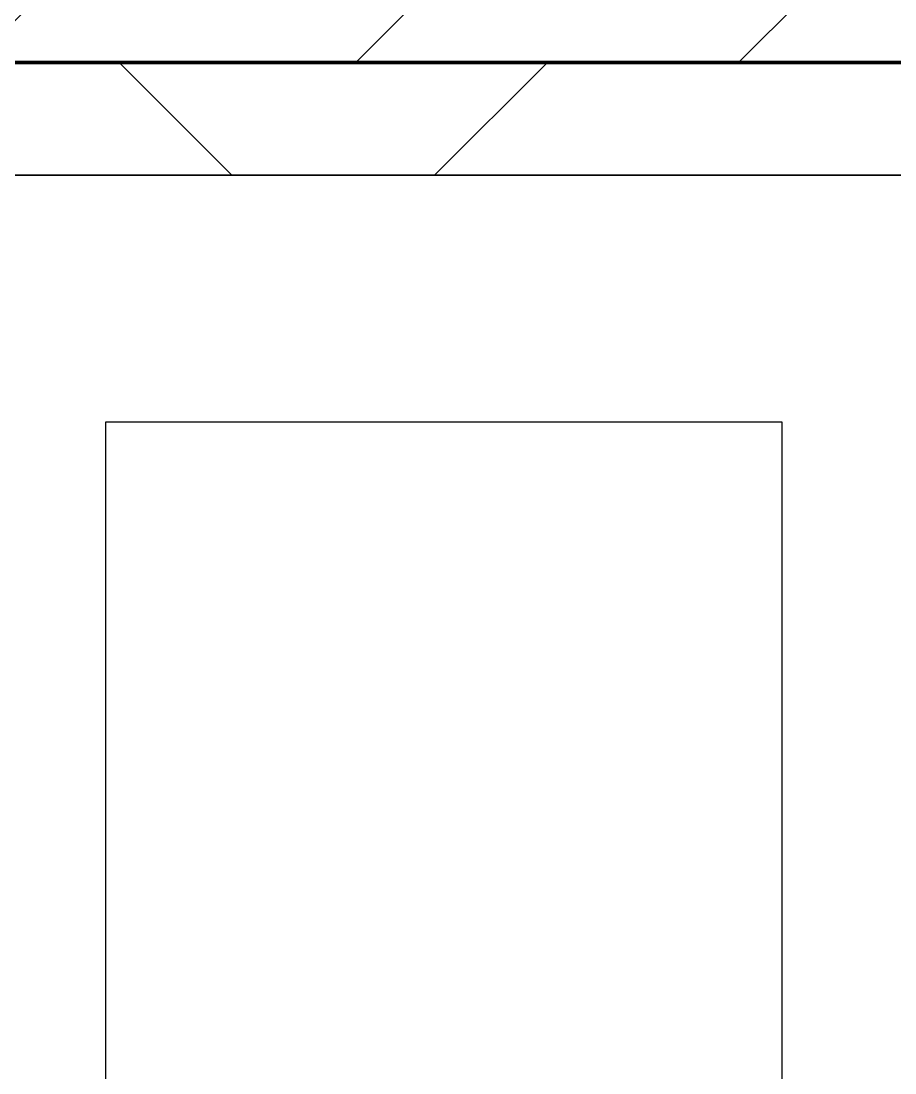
# Model space of a CAD drawing. Header units: millimetres. Extents: x -794868 to -715506, y -16735 to 22434.
# Drawn here: x -738569.8 to -738182.3, y 7495.9 to 7962.3 of the extents above; entities that cross this region are included whole.
import ezdxf
from ezdxf.xclip import XClip

# ---------------------------------------------------------------- set-up
doc = ezdxf.new("R2010")
doc.units = ezdxf.units.MM
doc.header["$XCLIPFRAME"] = 0
doc.layers.add('000 - WIPEOUT', color=250, linetype='Continuous')
doc.layers.add('A11_ALU.SOLID SHEET', color=2, linetype='Continuous')
for name, color, linetype, lineweight in [('A-GLAZ-CURT', 2, 'Continuous', 9), ('A-WALL', 5, 'Continuous', 35), ('A-WALL-FNSH', 2, 'Continuous', 35), ('A-WALL-PATT', 1, 'Continuous', 35)]:
    doc.layers.add(name, color=color, linetype=linetype, lineweight=lineweight)

# ---------------------------------------------------------------- blocks, each defined once
blk = doc.blocks.new('PPLS-PP19_Custom Tile Pattern - Custom Tile Pattern-V62-4262-01 ENLARGED UPPER PLATFORM LEVEL - REFLECTED CEILING PLAN - SHEET 3')
at = {"layer": 'A-GLAZ-CURT'}
for p, q in [((-300, 0), (300, 0)), ((300, 0), (-300, 0)), ((195.99, 0), (213.31, 0)), ((213.31, 0), (195.99, 0)), ((230.06, 0), (300, 0)), ((-300, -50), (300, -50)), ((300, -50), (-300, -50))]:
    blk.add_line(p, q, dxfattribs=at)
for points, knots in [([(103.09, 0), (101.08, 0), (86.31, 0), (63.34, 0), (35.84, 0), (13.15, 0), (5.53, 0), (1.8, 0)], [-375.435014, -375.435014, -375.435014, -375.435014, -369.147452, -330.153101, -307.516438, -285.83788, -250.29001, -250.29001, -250.29001, -250.29001]), ([(136.44, 0), (121.66, 0), (86.93, 0), (51.16, 0), (31.18, 0)], [-106.750556, -106.750556, -106.750556, -106.750556, -59.610984, 0, 0, 0, 0]), ([(168.37, 0), (167.68, 0), (162.47, 0), (147.02, 0), (109.77, 0), (76.86, 0), (57.82, 0), (46.51, 0), (41.18, 0), (36.02, 0), (35.54, 0), (35.54, 0)], [-543.375029, -543.375029, -543.375029, -543.375029, -530.793311, -458.593899, -401.860199, -357.622665, -341.267687, -334.000314, -326.15566, -319.318397, -317.489778, -317.489778, -317.489778, -317.489778]), ([(68.69, 0), (75.89, 0), (98.15, 0), (124.45, 0), (132.42, 0), (134.6, 0)], [-276.572996, -276.572996, -276.572996, -276.572996, -249.500363, -194.761443, -152.241002, -152.241002, -152.241002, -152.241002]), ([(69.75, 0), (74.79, 0), (97.88, 0), (120.63, 0), (138.28, 0), (138.53, 0)], [-361.643964, -361.643964, -361.643964, -361.643964, -346.313304, -291.370682, -290.5735, -290.5735, -290.5735, -290.5735]), ([(114.39, 0), (114.2, 0), (112.08, 0), (105.42, 0), (92.38, 0), (85.59, 0), (76.14, 0), (71.04, 0), (69.84, 0)], [-8148.58938, -8148.58938, -8148.58938, -8148.58938, -8105.191388, -7723.759874, -7531.75727, -7135.649961, -6924.452779, -6861.970004, -6861.970004, -6861.970004, -6861.970004]), ([(69.85, 0), (80.82, 0), (101.09, 0), (116.36, 0), (128.63, 0), (128.95, 0)], [-95.855748, -95.855748, -95.855748, -95.855748, -63.759246, -39.050993, -35.895543, -35.895543, -35.895543, -35.895543]), ([(94.4, 0), (94.4, 0), (94.64, 0), (99.11, 0), (108.97, 0), (120.79, 0), (139.94, 0), (163.31, 0), (185.23, 0), (193.62, 0), (194.69, 0), (194.79, 0)], [-2348.345796, -2348.345796, -2348.345796, -2348.345796, -2310.419338, -2233.599744, -2052.234781, -1843.028543, -1530.39897, -1095.004608, -529.74427, -295.064701, -265.121568, -265.121568, -265.121568, -265.121568]), ([(129.02, 0), (129.02, 0), (124.41, 0), (122.35, 0), (114.96, 0), (108.04, 0), (103.09, 0)], [-35.386604, -35.386604, -35.386604, -35.386604, -31.430235, -22.807238, -15.488593, 0, 0, 0, 0]), ([(157.9, 0), (156.77, 0), (151.67, 0), (143.29, 0), (134.04, 0), (126.24, 0), (118.6, 0), (114.23, 0), (111.98, 0), (105.66, 0), (105.23, 0), (105.23, 0)], [-10292.955006, -10292.955006, -10292.955006, -10292.955006, -10098.273015, -9847.788484, -9677.714971, -9567.007022, -9453.21225, -9220.200448, -9012.77275, -8966.157302, -8929.495943, -8929.495943, -8929.495943, -8929.495943]), ([(105.26, 0), (105.52, 0), (111.01, 0), (112.65, 0), (113.59, 0)], [-8920.561005, -8920.561005, -8920.561005, -8920.561005, -8814.835624, -8577.462505, -8577.462505, -8577.462505, -8577.462505]), ([(128.58, 0), (128.8, 0), (130.08, 0), (133.89, 0), (136.42, 0)], [-633.326174, -633.326174, -633.326174, -633.326174, -627.736123, -619.759238, -619.759238, -619.759238, -619.759238]), ([(135.63, 0), (134.73, 0), (132.69, 0), (129.87, 0), (129.11, 0)], [-662.990008, -662.990008, -662.990008, -662.990008, -651.020627, -640.742133, -640.742133, -640.742133, -640.742133]), ([(137.65, 0), (143.01, 0), (152.78, 0), (161.24, 0), (162.19, 0), (162.75, 0)], [-618.494257, -618.494257, -618.494257, -618.494257, -602.094757, -592.980799, -581.414464, -581.414464, -581.414464, -581.414464]), ([(193.8, 0), (193.33, 0), (190.11, 0), (183.13, 0), (171, 0), (161.95, 0), (161.28, 0), (158.35, 0), (157.85, 0), (157.77, 0)], [-11665.349007, -11665.349007, -11665.349007, -11665.349007, -11565.880756, -11105.624034, -10839.086983, -10768.332124, -10666.779182, -10580.760289, -10550.278881, -10550.278881, -10550.278881, -10550.278881]), ([(300, 0), (286.53, 0), (254.22, 0), (207.11, 0), (177.41, 0), (159.34, 0), (158.33, 0), (158.3, 0)], [-285.253232, -285.253232, -285.253232, -285.253232, -244.693688, -187.987675, -143.776725, -129.632772, -123.352749, -123.352749, -123.352749, -123.352749]), ([(159.07, 0), (159.13, 0), (160.84, 0), (165.21, 0), (174.15, 0), (185.98, 0), (208.82, 0), (219.42, 0), (230.06, 0)], [-115.643202, -115.643202, -115.643202, -115.643202, -114.681583, -87.660824, -65.295536, -41.623857, -24.459831, 0, 0, 0, 0]), ([(162.75, 0), (165.4, 0), (170.91, 0), (172.61, 0), (172.61, 0)], [-111.264224, -111.264224, -111.264224, -111.264224, -56.742688, -19.085662, -19.085662, -19.085662, -19.085662]), ([(247.1, 0), (246.76, 0), (245.04, 0), (238.34, 0), (226.56, 0), (221.1, 0), (200.27, 0), (182.99, 0), (174.27, 0), (169.67, 0), (168.99, 0)], [-9649.085549, -9649.085549, -9649.085549, -9649.085549, -9581.591397, -9406.094246, -9221.510254, -9016.44624, -8717.832359, -8253.978395, -8152.463617, -8069.855175, -8069.855175, -8069.855175, -8069.855175]), ([(215.22, 0), (214.62, 0), (210.55, 0), (203.98, 0), (187.54, 0), (175.3, 0), (169.49, 0)], [-203.825446, -203.825446, -203.825446, -203.825446, -198.527383, -184.406837, -162.427601, -142.916156, -142.916156, -142.916156, -142.916156]), ([(171.51, 0), (176.48, 0), (193.23, 0), (201.73, 0), (208.81, 0), (213.9, 0), (241.96, 0), (262.08, 0), (271.37, 0), (272.35, 0)], [-7971.819559, -7971.819559, -7971.819559, -7971.819559, -7784.112253, -7606.717214, -7289.299508, -7042.621073, -6582.165592, -6068.460911, -6005.88006, -6005.88006, -6005.88006, -6005.88006]), ([(172.07, 0), (177.66, 0), (187.87, 0), (201.08, 0), (207.47, 0), (213.96, 0), (215.11, 0)], [-255.364076, -255.364076, -255.364076, -255.364076, -237.955587, -223.92608, -215.862851, -208.75215, -208.75215, -208.75215, -208.75215]), ([(272.33, 0), (269.67, 0), (252.85, 0), (230.43, 0), (219.94, 0), (219.02, 0)], [-12044.300709, -12044.300709, -12044.300709, -12044.300709, -11905.454923, -11162.864862, -10856.732305, -10856.732305, -10856.732305, -10856.732305]), ([(219.9, 0), (220.86, 0), (227.84, 0), (242.06, 0), (246.54, 0), (246.96, 0)], [-10670.940496, -10670.940496, -10670.940496, -10670.940496, -10511.382485, -9925.173265, -9834.877357, -9834.877357, -9834.877357, -9834.877357]), ([(273.04, 0), (276.56, 0), (282.69, 0), (291.71, 0), (296.52, 0), (297.86, 0), (298.09, 0)], [-5991.415244, -5991.415244, -5991.415244, -5991.415244, -5766.029927, -5566.724884, -5280.360606, -5199.253518, -5199.253518, -5199.253518, -5199.253518]), ([(284.76, 0), (284.76, 0), (285.09, 0), (287.47, 0), (293.59, 0), (297.76, 0), (300, 0)], [-4110.630118, -4110.630118, -4110.630118, -4110.630118, -4053.389046, -3959.664717, -3862.421465, -3746.95702, -3746.95702, -3746.95702, -3746.95702]), ([(297.38, 0), (295.84, 0), (291.62, 0), (285.38, 0), (284.87, 0)], [-4803.172655, -4803.172655, -4803.172655, -4803.172655, -4358.271401, -4143.037883, -4143.037883, -4143.037883, -4143.037883])]:
    blk.add_open_spline(points, degree=3, knots=knots, dxfattribs=at)
for points in [[(168.74, 0), (168.74, 0), (169.81, 0), (171.51, 0)], [(195.11, 0), (194.91, 0), (194.44, 0), (193.8, 0)], [(300, 0), (291.23, 0), (282.35, 0), (273.48, 0)]]:
    blk.add_open_spline(points, degree=3, dxfattribs=at)
blk = doc.blocks.new('PPLS-PP19_Custom Tile Pattern - Custom Tile Pattern-V63-4262-01 ENLARGED UPPER PLATFORM LEVEL - REFLECTED CEILING PLAN - SHEET 3')
at = {"layer": 'A-GLAZ-CURT'}
for p, q in [((-300, 0), (300, 0)), ((300, 0), (-300, 0)), ((-293.07, 0), (-275.75, 0)), ((-275.75, 0), (-293.07, 0)), ((-222.32, 0), (-205, 0)), ((-205, 0), (-222.32, 0)), ((-300, -50), (300, -50)), ((300, -50), (-300, -50))]:
    blk.add_line(p, q, dxfattribs=at)
at = {"layer": 'A-GLAZ-CURT', "flags": 128}
for points in [[(-300, 0), (-291.56, 0), (-283.3, 0), (-275.2, 0), (-267.26, 0), (-259.45, 0), (-251.77, 0), (-244.2, 0), (-236.74, 0), (-229.36, 0), (-222.06, 0), (-214.83, 0), (-207.71, 0), (-200.76, 0), (-194.02, 0), (-187.54, 0), (-181.38, 0), (-175.58, 0), (-170.25, 0), (-165.64, 0), (-162.01, 0), (-159.53, 0), (-157.46, 0), (-154.52, 0), (-149.42, 0), (-141.84, 0), (-132.81, 0), (-126.08, 0)], [(-125.17, 0), (-128.55, 0), (-134.16, 0), (-140.03, 0), (-145.5, 0), (-150.63, 0), (-155.53, 0), (-160.27, 0), (-164.95, 0), (-169.65, 0), (-174.47, 0), (-179.49, 0), (-184.81, 0), (-190.44, 0), (-196.37, 0), (-202.58, 0), (-209.04, 0), (-215.73, 0), (-222.63, 0), (-229.72, 0), (-236.97, 0), (-244.39, 0), (-251.96, 0), (-259.67, 0), (-267.51, 0), (-275.48, 0), (-283.55, 0), (-291.73, 0), (-300, 0)]]:
    blk.add_lwpolyline(points, dxfattribs=at)
at = {"layer": 'A-GLAZ-CURT'}
for points, knots in [([(-300, 0), (-284.65, 0), (-243.99, 0), (-210.82, 0), (-192.01, 0)], [-5323.127839, -5323.127839, -5323.127839, -5323.127839, -4502.809032, -3105.157906, -3105.157906, -3105.157906, -3105.157906]), ([(-191.92, 0), (-199.11, 0), (-226.87, 0), (-262.56, 0), (-294.48, 0), (-300, 0)], [-15643.643896, -15643.643896, -15643.643896, -15643.643896, -15131.813646, -13729.592194, -13439.944408, -13439.944408, -13439.944408, -13439.944408]), ([(-137.88, 0), (-140.56, 0), (-147.66, 0), (-147.69, 0), (-158.72, 0), (-174.02, 0), (-185.59, 0), (-209.77, 0), (-232.01, 0), (-255.22, 0), (-262.59, 0), (-264.9, 0), (-265.4, 0)], [-3187.727384, -3187.727384, -3187.727384, -3187.727384, -2919.378265, -2477.344047, -2237.412286, -2029.680487, -1755.085331, -1400.429864, -858.079193, -543.655514, -208.940337, 0, 0, 0, 0]), ([(-258.6, 0), (-257.91, 0), (-254.26, 0), (-241.25, 0), (-225.99, 0), (-213.1, 0), (-202.25, 0), (-195.57, 0), (-191.92, 0)], [-5722.54675, -5722.54675, -5722.54675, -5722.54675, -5657.471696, -5413.335975, -5017.494783, -4832.723979, -4666.091899, -4456.316386, -4456.316386, -4456.316386, -4456.316386]), ([(-133.82, 0), (-135.51, 0), (-137.8, 0), (-149.31, 0), (-162.01, 0), (-177.91, 0), (-199.46, 0), (-216.65, 0), (-231.26, 0), (-233.46, 0), (-234, 0)], [-2731.647847, -2731.647847, -2731.647847, -2731.647847, -2418.507304, -2308.929706, -2113.765672, -1763.376603, -1422.553702, -978.033455, -846.069444, -682.911962, -682.911962, -682.911962, -682.911962]), ([(-233.49, 0), (-233.44, 0), (-232.38, 0), (-230.74, 0), (-225.3, 0), (-223.63, 0)], [-455.274641, -455.274641, -455.274641, -455.274641, -440.605512, -119.536984, 0, 0, 0, 0]), ([(-223.63, 0), (-219.39, 0), (-208.31, 0), (-197.55, 0), (-192, 0)], [-5463.295695, -5463.295695, -5463.295695, -5463.295695, -5161.076232, -4856.26284, -4856.26284, -4856.26284, -4856.26284]), ([(-191.92, 0), (-186.51, 0), (-160.54, 0), (-138.31, 0), (-124.91, 0)], [-3103.011418, -3103.011418, -3103.011418, -3103.011418, -2700.551212, -1108.984966, -1108.984966, -1108.984966, -1108.984966]), ([(-191.92, 0), (-189.82, 0), (-182.66, 0), (-169.02, 0), (-152.12, 0), (-136.84, 0), (-128.08, 0), (-125.44, 0), (-124.73, 0)], [-4854.826723, -4854.826723, -4854.826723, -4854.826723, -4739.070012, -4465.409639, -4149.119819, -3839.893365, -3647.167523, -3541.024987, -3541.024987, -3541.024987, -3541.024987]), ([(-191.86, 0), (-190.03, 0), (-182.21, 0), (-171.77, 0), (-158.7, 0), (-157.22, 0)], [-4455.137067, -4455.137067, -4455.137067, -4455.137067, -4349.945572, -4000.813434, -3840.635403, -3840.635403, -3840.635403, -3840.635403]), ([(-72.93, 0), (-75.51, 0), (-91.45, 0), (-128.78, 0), (-170.33, 0), (-190.91, 0)], [-19442.345229, -19442.345229, -19442.345229, -19442.345229, -18935.241197, -17136.203329, -15667.613966, -15667.613966, -15667.613966, -15667.613966]), ([(-152.35, 0), (-151.03, 0), (-147.71, 0), (-143.57, 0), (-138.62, 0)], [-3494.978217, -3494.978217, -3494.978217, -3494.978217, -3371.022232, -3227.460399, -3227.460399, -3227.460399, -3227.460399]), ([(-124, 0), (-125.13, 0), (-128.68, 0), (-136.96, 0), (-147.46, 0), (-150.03, 0), (-150.57, 0)], [-5794.509302, -5794.509302, -5794.509302, -5794.509302, -5700.061948, -5508.838257, -5298.784692, -5196.16478, -5196.16478, -5196.16478, -5196.16478]), ([(-150.34, 0), (-150.07, 0), (-147.75, 0), (-142.6, 0), (-127.26, 0), (-107.3, 0), (-90.42, 0), (-75.26, 0), (-68.41, 0), (-65.12, 0), (-63.63, 0)], [-4948.728362, -4948.728362, -4948.728362, -4948.728362, -4883.323924, -4440.880425, -4054.690705, -3793.097032, -3402.597032, -3144.956779, -3050.982048, -2969.237017, -2969.237017, -2969.237017, -2969.237017]), ([(-26.75, 0), (-27.82, 0), (-36.18, 0), (-53.55, 0), (-78.2, 0), (-110.94, 0), (-130.52, 0), (-147.74, 0), (-149.07, 0)], [-8718.362214, -8718.362214, -8718.362214, -8718.362214, -8532.293389, -8073.216054, -7508.296369, -7004.680444, -6449.282163, -6277.220794, -6277.220794, -6277.220794, -6277.220794]), ([(-148.23, 0), (-146.94, 0), (-140.15, 0), (-137.28, 0), (-133.93, 0), (-128.78, 0), (-126.5, 0)], [-6162.058746, -6162.058746, -6162.058746, -6162.058746, -6017.569127, -5560.701257, -5364.112219, -5231.017328, -5231.017328, -5231.017328, -5231.017328]), ([(-124.73, 0), (-125.4, 0), (-129.93, 0), (-139.03, 0), (-146.11, 0), (-146.95, 0)], [-980.79905, -980.79905, -980.79905, -980.79905, -945.742622, -741.901385, -489.130243, -489.130243, -489.130243, -489.130243]), ([(-146.69, 0), (-146.59, 0), (-145.49, 0), (-135.69, 0), (-128.29, 0), (-125.15, 0)], [-420.34245, -420.34245, -420.34245, -420.34245, -406.956646, -290.263673, 0, 0, 0, 0]), ([(-127.41, 0), (-131.63, 0), (-133.16, 0), (-134.09, 0), (-134.15, 0)], [-8540.990293, -8540.990293, -8540.990293, -8540.990293, -8266.114998, -8246.473386, -8246.473386, -8246.473386, -8246.473386]), ([(-134.15, 0), (-133.32, 0), (-131.15, 0), (-126.67, 0), (-124.62, 0)], [-7657.439573, -7657.439573, -7657.439573, -7657.439573, -7293.749979, -7068.405759, -7068.405759, -7068.405759, -7068.405759]), ([(-113.43, 0), (-113.44, 0), (-113.96, 0), (-119.73, 0), (-125.43, 0), (-127.03, 0), (-127.41, 0)], [-328.499627, -328.499627, -328.499627, -328.499627, -282.672656, -98.539552, -24.539552, 0, 0, 0, 0]), ([(-126.5, 0), (-122.44, 0), (-108.71, 0), (-86.68, 0), (-63.44, 0), (-54.4, 0), (-48.53, 0), (-30.79, 0), (-18.03, 0), (8.61, 0), (15.02, 0), (22.91, 0), (31, 0), (39.04, 0), (51.19, 0), (58.74, 0), (61.34, 0), (61.45, 0)], [-5231.017328, -5231.017328, -5231.017328, -5231.017328, -4994.692869, -4542.524482, -4008.285538, -3689.699207, -3546.54457, -3315.260113, -2864.387349, -2439.246196, -2084.094819, -1956.422387, -1818.904206, -1645.594513, -1443.202566, -1228.752106, -1120.932285, -1120.932285, -1120.932285, -1120.932285]), ([(-124.14, 0), (-121.16, 0), (-112.81, 0), (-98.9, 0), (-85.29, 0), (-71.67, 0), (-65.93, 0), (-65.07, 0)], [-3331.721492, -3331.721492, -3331.721492, -3331.721492, -3074.362186, -2902.289527, -2605.247022, -2322.099534, -2241.8264, -2241.8264, -2241.8264, -2241.8264]), ([(-124.09, 0), (-122.13, 0), (-113.42, 0), (-92.04, 0), (-74.02, 0), (-62.74, 0), (-60.36, 0), (-59.97, 0)], [-7049.429108, -7049.429108, -7049.429108, -7049.429108, -6839.55839, -6236.997189, -5713.340575, -5140.470607, -5006.787413, -5006.787413, -5006.787413, -5006.787413]), ([(-86.16, 0), (-91.37, 0), (-103.31, 0), (-116.78, 0), (-124.05, 0)], [-1681.3698, -1681.3698, -1681.3698, -1681.3698, -1374.161226, -992.78493, -992.78493, -992.78493, -992.78493]), ([(-124.01, 0), (-123.42, 0), (-118.41, 0), (-110.8, 0), (-99.5, 0), (-91.46, 0)], [-1073.350031, -1073.350031, -1073.350031, -1073.350031, -1002.059161, -460.363443, 0, 0, 0, 0]), ([(-120.13, 0), (-120.14, 0), (-120.24, 0), (-120.77, 0), (-122.73, 0), (-122.91, 0)], [-2933.992132, -2933.992132, -2933.992132, -2933.992132, -2920.575025, -2840.280255, -2832.81999, -2832.81999, -2832.81999, -2832.81999]), ([(-122.08, 0), (-122.01, 0), (-121.69, 0), (-121.2, 0), (-120.88, 0)], [-3136.336417, -3136.336417, -3136.336417, -3136.336417, -3110.304437, -3035.164275, -3035.164275, -3035.164275, -3035.164275]), ([(-36.33, 0), (-36.43, 0), (-37.27, 0), (-45.02, 0), (-46.13, 0), (-60.59, 0), (-81.23, 0), (-99.51, 0), (-114.02, 0), (-117.28, 0), (-118.78, 0)], [-1855.773136, -1855.773136, -1855.773136, -1855.773136, -1810.870157, -1672.078046, -1405.135169, -1060.00838, -740.068933, -229.489605, -116.330425, 0, 0, 0, 0]), ([(-117.74, 0), (-117.19, 0), (-114.78, 0), (-113.43, 0), (-113.43, 0)], [-821.249067, -821.249067, -821.249067, -821.249067, -394.672656, -330.879064, -330.879064, -330.879064, -330.879064]), ([(-57.16, 0), (-58.3, 0), (-66.22, 0), (-85.2, 0), (-107.61, 0), (-116.56, 0), (-117.56, 0)], [-2956.49664, -2956.49664, -2956.49664, -2956.49664, -2842.901703, -2193.204658, -1433.981041, -985.49888, -985.49888, -985.49888, -985.49888]), ([(-115.82, 0), (-114.96, 0), (-110.41, 0), (-96.78, 0), (-77.41, 0), (-63.95, 0), (-56.17, 0)], [-5724.064692, -5724.064692, -5724.064692, -5724.064692, -5430.283136, -5103.229623, -4799.173296, -4391.611175, -4391.611175, -4391.611175, -4391.611175]), ([(9.32, 0), (9.08, 0), (7.65, 0), (2.57, 0), (-12.23, 0), (-25.64, 0), (-40, 0), (-56.24, 0), (-75.59, 0), (-94, 0), (-112.01, 0), (-114.94, 0), (-115.63, 0)], [-2922.926651, -2922.926651, -2922.926651, -2922.926651, -2882.788014, -2720.818881, -2518.50168, -2125.455881, -1792.521578, -1466.981642, -1208.454564, -789.402658, -501.969187, -243.577221, -243.577221, -243.577221, -243.577221])]:
    blk.add_open_spline(points, degree=3, knots=knots, dxfattribs=at)
for points in [[(-123.72, 0), (-126.19, 0), (-130.01, 0), (-133.82, 0)], [(-118.78, 0), (-120.38, 0), (-121.81, 0), (-123.27, 0)]]:
    blk.add_open_spline(points, degree=3, dxfattribs=at)
blk = doc.blocks.new('*U685')
at = {"layer": 'A-GLAZ-CURT', "rotation": 180}
for name, p in [('PPLS-PP19_Custom Tile Pattern - Custom Tile Pattern-V63-4262-01 ENLARGED UPPER PLATFORM LEVEL - REFLECTED CEILING PLAN - SHEET 3', (6000, 4315)), ('PPLS-PP19_Custom Tile Pattern - Custom Tile Pattern-V62-4262-01 ENLARGED UPPER PLATFORM LEVEL - REFLECTED CEILING PLAN - SHEET 3', (6600, 4315))]:
    blk.add_blockref(name, p, dxfattribs=at)
blk = doc.blocks.new('*U1030')
at = {"color": 3}
blk.add_wipeout([(-225, 2150), (225, 2150), (225, 1850), (-225, 1850)], dxfattribs=at).dxf.layer = '000 - WIPEOUT'
at = {"layer": 'A11_ALU.SOLID SHEET', "color": 0, "linetype": 'ByBlock'}
blk.add_lwpolyline([(-225, 1850), (225, 1850), (225, 2150), (-225, 2150)], close=True, dxfattribs=at)
blk = doc.blocks.new('*U2281')
blk.add_lwpolyline([(-1246.65, 550), (17930.33, 550), (17930.33, 4315), (-1246.65, 4315)], close=True)
at = {"layer": 'A11_ALU.SOLID SHEET', "color": 0, "linetype": 'ByBlock', "rotation": 90}
blk.add_blockref('*U1030', (8300, 3980.5), dxfattribs=at)

msp = doc.modelspace()

# ---------------------------------------------------------------- block references
at = {"layer": 'A11_ALU.SOLID SHEET'}
ref = msp.add_blockref('*U2281', (-744682.37, 3579.02), dxfattribs=at)
XClip(ref).set_block_clipping_path([(-45801.3280238605, -9620.0077451947), (23704.0078937773, 10334.9999958097)])

# ---------------------------------------------------------------- next in the draw order: hatches: boundary and pattern name
at = {"layer": 'A-WALL-PATT', "lineweight": 9}
h = msp.add_hatch(dxfattribs=at)
h.set_pattern_fill('FP_2', color=256, style=0, pattern_type=2)
h.set_pattern_definition([(45, (0, 0), (-84.852814, 84.852814), [])])
h.paths.add_polyline_path([(-726702.04, 7944.02), (-726702.04, 8144.02), (-745928.95, 8144.02), (-745928.95, 7944.02), (-741941.23, 7944.02), (-741939.02, 7948.97), (-741927.94, 7944.02), (-737141.23, 7944.02), (-737139.02, 7948.97), (-737127.94, 7944.02), (-727494.49, 7944.02)])
h = msp.add_hatch(dxfattribs=at)
h.set_pattern_fill('FP_3', color=256, style=0, pattern_type=2)
h.set_pattern_definition([(45, (0, 0), (-212.13203, 212.13203), []), (135, (0, 0), (-212.13203, -212.13203), [])])
h.paths.add_polyline_path([(-726752.04, 7894.02), (-726702.04, 7894.02), (-726702.04, 7944.02), (-737127.94, 7944.02), (-737091.55, 7927.76), (-737089.44, 7931.09), (-737082.37, 7934.02), (-737075.3, 7931.09), (-737072.37, 7924.02), (-737072.37, 7919.2), (-737016.03, 7894.02), (-727494.49, 7894.02)])
h.paths.add_polyline_path([(-737675.94, 7894.02), (-737126.34, 7894.02), (-737157.37, 7907.88), (-737141.23, 7944.02), (-741927.94, 7944.02), (-741891.55, 7927.76), (-741889.44, 7931.09), (-741882.37, 7934.02), (-741875.3, 7931.09), (-741872.37, 7924.02), (-741872.37, 7919.2), (-741816.03, 7894.02), (-737811.69, 7894.02)])
h.paths.add_polyline_path([(-742087.9, 7894.02), (-741926.34, 7894.02), (-741957.37, 7907.88), (-741941.23, 7944.02), (-745928.95, 7944.02), (-745928.95, 7894.02), (-742155.77, 7894.02)])

# ---------------------------------------------------------------- next in the draw order: linework, layer by layer
at = {"layer": 'A-WALL', "color": 7, "lineweight": 70}
for p, q in [((-737182.37, 7944.02), (-740782.37, 7944.02)), ((-740782.37, 7944.02), (-737182.37, 7944.02))]:
    msp.add_line(p, q, dxfattribs=at)
at = {"layer": 'A-WALL-FNSH', "color": 250}
msp.add_line((-737182.37, 7894.02), (-740782.37, 7894.02), dxfattribs=at)

# ---------------------------------------------------------------- next in the draw order: block references
msp.add_blockref('*U685', (-744682.37, 3579.02))

doc.saveas('drawing.dxf')
